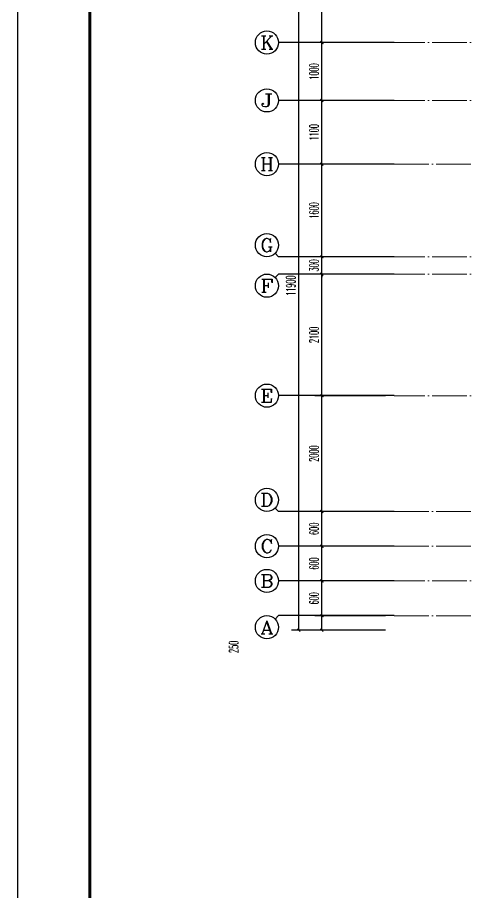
# Model space of a CAD drawing. Extents: x 27938 to 1042331, y -235042 to 1535213.
# Drawn here: x 673907 to 681665, y 130000 to 145115 of the extents above; entities that cross this region are included whole.
import ezdxf
from ezdxf.enums import TextEntityAlignment as Align

# ---------------------------------------------------------------- set-up
doc = ezdxf.new("R2010")
doc.units = 0
doc.header["$LTSCALE"] = 1000
doc.header["$MEASUREMENT"] = 0
doc.linetypes.add('DOTE', pattern=[2.42, 2, -0.2, 0.02, -0.2])
for name, color, linetype in [('3.5方案汇报，与郭总、侯月琴确定户型_t8$0$2020.03.04 -1安徽标准化洋房户型(UA）_t8_t8$0$看线', 154, 'Continuous'), ('AXIS', 3, 'Continuous'), ('AXIS_TEXT', 4, 'Continuous'), ('图框', 140, 'Continuous')]:
    doc.layers.add(name, color=color, linetype=linetype)
doc.layers.add('DOTE', color=19, linetype='DOTE', lineweight=9)
doc.styles.add('_TCH_AXIS', font='COMPLEX', dxfattribs={"bigfont": 'GBCBIG'})
doc.styles.add('_TCH_DIM_T3', font='SIMPLEX.shx', dxfattribs={"width": 0.494118, "bigfont": 'GBCBIG.shx'})
doc.styles.add('COMPLEX', font='COMPLEX')
doc.dimstyles.new('_TCH_ARCH&&50', dxfattribs={"dimtxt": 157.5, "dimasz": 50, "dimexe": 125, "dimexo": 150, "dimgap": 58.75, "dimtad": 1, "dimdec": 0, "dimzin": 0, "dimdsep": 46, "dimtxsty": '_TCH_DIM_T3', "dimblk": 'ARCHTICK', "dimcen": 0.09, "dimclrt": 7, "dimazin": 0, "dimtfac": 1, "dimtdec": 0, "dimtix": 1, "dimtmove": 2, "dimatfit": 3, "dimldrblk": 'ARCHTICK', "dimfxl": 1, "dimtolj": 1, "dimtzin": 0, "dimarcsym": 0})

# ---------------------------------------------------------------- blocks, each defined once
blk = doc.blocks.new('GFDGDGRDGRDG')
at = {"layer": 'DOTE', "linetype": 'DOTE', "ltscale": 0.3}
for p, q in [((626394, 372458), (573594, 372458)), ((626394, 371458), (573594, 371458)), ((573594, 370358), (626394, 370358)), ((626394, 368758), (573594, 368758)), ((626394, 368458), (573594, 368458)), ((626394, 366358), (573594, 366358)), ((573594, 364358), (626394, 364358)), ((573594, 363758), (626394, 363758)), ((626394, 363158), (573594, 363158)), ((573594, 362558), (626394, 362558))]:
    blk.add_line(p, q, dxfattribs=at)
blk = doc.blocks.new('A$C3EFC1732')
at = {"layer": '图框'}
blk.add_lwpolyline([(-10512, -59400), (126150, -59400), (126150, 0), (-10512, 0)], close=True, dxfattribs=at)
at = {"layer": '图框', "const_width": 100}
blk.add_lwpolyline([(-8012, -58400), (125150, -58400), (125150, -1000), (-8012, -1000)], close=True, dxfattribs=at)
blk = doc.blocks.new('_ArchTick')
at = {"color": 0, "linetype": 'ByBlock', "const_width": 0.4}
blk.add_lwpolyline([(-0.5, -0.5), (0.5, 0.5)], dxfattribs=at)
blk = doc.blocks.new('*D474')
at = {"layer": 'AXIS', "color": 0, "lineweight": -2}
for p, q in [((680267, 134782), (679042, 134782)), ((679167, 134532), (679167, 134782)), ((680267, 134532), (679042, 134532))]:
    blk.add_line(p, q, dxfattribs=at)
at = {"layer": 'Defpoints', "color": 0}
for p in [(679167, 134782), (680417, 134782), (680417, 134532)]:
    blk.add_point(p, dxfattribs=at)
at = {"layer": 'AXIS', "color": 0, "lineweight": -2, "xscale": 50, "yscale": 50, "zscale": 50}
for p, rotation in [((679167, 134782), 90), ((679167, 134532), 270)]:
    blk.add_blockref('_ArchTick', p, dxfattribs=dict(at, rotation=rotation))
at = {"layer": 'AXIS', "color": 7, "insert": (677642, 134243), "char_height": 157.5, "attachment_point": 5, "rotation": 90, "style": '_TCH_DIM_T3'}
blk.add_mtext('\\A1;250', dxfattribs=at)
blk = doc.blocks.new('*D475')
at = {"layer": 'AXIS', "color": 0, "lineweight": -2}
for p, q in [((680267, 135382), (679042, 135382)), ((679167, 134782), (679167, 135382)), ((680267, 134782), (679042, 134782))]:
    blk.add_line(p, q, dxfattribs=at)
at = {"layer": 'Defpoints', "color": 0}
for p in [(679167, 135382), (680417, 135382), (680417, 134782)]:
    blk.add_point(p, dxfattribs=at)
at = {"layer": 'AXIS', "color": 0, "lineweight": -2, "xscale": 50, "yscale": 50, "zscale": 50}
for p, rotation in [((679167, 135382), 90), ((679167, 134782), 270)]:
    blk.add_blockref('_ArchTick', p, dxfattribs=dict(at, rotation=rotation))
at = {"layer": 'AXIS', "color": 7, "insert": (679029, 135082), "char_height": 157.5, "attachment_point": 5, "rotation": 90, "style": '_TCH_DIM_T3'}
blk.add_mtext('\\A1;600', dxfattribs=at)
blk = doc.blocks.new('*D476')
at = {"layer": 'AXIS', "color": 0, "lineweight": -2}
for p, q in [((680267, 135982), (679042, 135982)), ((679167, 135382), (679167, 135982)), ((680267, 135382), (679042, 135382))]:
    blk.add_line(p, q, dxfattribs=at)
at = {"layer": 'Defpoints', "color": 0}
for p in [(679167, 135982), (680417, 135982), (680417, 135382)]:
    blk.add_point(p, dxfattribs=at)
at = {"layer": 'AXIS', "color": 0, "lineweight": -2, "xscale": 50, "yscale": 50, "zscale": 50}
for p, rotation in [((679167, 135982), 90), ((679167, 135382), 270)]:
    blk.add_blockref('_ArchTick', p, dxfattribs=dict(at, rotation=rotation))
at = {"layer": 'AXIS', "color": 7, "insert": (679029, 135682), "char_height": 157.5, "attachment_point": 5, "rotation": 90, "style": '_TCH_DIM_T3'}
blk.add_mtext('\\A1;600', dxfattribs=at)
blk = doc.blocks.new('*D477')
at = {"layer": 'AXIS', "color": 0, "lineweight": -2}
for p, q in [((680267, 136582), (679042, 136582)), ((679167, 135982), (679167, 136582)), ((680267, 135982), (679042, 135982))]:
    blk.add_line(p, q, dxfattribs=at)
at = {"layer": 'Defpoints', "color": 0}
for p in [(679167, 136582), (680417, 136582), (680417, 135982)]:
    blk.add_point(p, dxfattribs=at)
at = {"layer": 'AXIS', "color": 0, "lineweight": -2, "xscale": 50, "yscale": 50, "zscale": 50}
for p, rotation in [((679167, 136582), 90), ((679167, 135982), 270)]:
    blk.add_blockref('_ArchTick', p, dxfattribs=dict(at, rotation=rotation))
at = {"layer": 'AXIS', "color": 7, "insert": (679029, 136282), "char_height": 157.5, "attachment_point": 5, "rotation": 90, "style": '_TCH_DIM_T3'}
blk.add_mtext('\\A1;600', dxfattribs=at)
blk = doc.blocks.new('*D478')
at = {"layer": 'AXIS', "color": 0, "lineweight": -2}
for p, q in [((680267, 138582), (679042, 138582)), ((679167, 136582), (679167, 138582)), ((680267, 136582), (679042, 136582))]:
    blk.add_line(p, q, dxfattribs=at)
at = {"layer": 'Defpoints', "color": 0}
for p in [(679167, 138582), (680417, 138582), (680417, 136582)]:
    blk.add_point(p, dxfattribs=at)
at = {"layer": 'AXIS', "color": 0, "lineweight": -2, "xscale": 50, "yscale": 50, "zscale": 50}
for p, rotation in [((679167, 138582), 90), ((679167, 136582), 270)]:
    blk.add_blockref('_ArchTick', p, dxfattribs=dict(at, rotation=rotation))
at = {"layer": 'AXIS', "color": 7, "insert": (679029, 137582), "char_height": 157.5, "attachment_point": 5, "rotation": 90, "style": '_TCH_DIM_T3'}
blk.add_mtext('\\A1;2000', dxfattribs=at)
blk = doc.blocks.new('*D479')
at = {"layer": 'AXIS', "color": 0, "lineweight": -2}
for p, q in [((680267, 140682), (679042, 140682)), ((679167, 138582), (679167, 140682)), ((680267, 138582), (679042, 138582))]:
    blk.add_line(p, q, dxfattribs=at)
at = {"layer": 'Defpoints', "color": 0}
for p in [(679167, 140682), (680417, 140682), (680417, 138582)]:
    blk.add_point(p, dxfattribs=at)
at = {"layer": 'AXIS', "color": 0, "lineweight": -2, "xscale": 50, "yscale": 50, "zscale": 50}
for p, rotation in [((679167, 140682), 90), ((679167, 138582), 270)]:
    blk.add_blockref('_ArchTick', p, dxfattribs=dict(at, rotation=rotation))
at = {"layer": 'AXIS', "color": 7, "insert": (679029, 139632), "char_height": 157.5, "attachment_point": 5, "rotation": 90, "style": '_TCH_DIM_T3'}
blk.add_mtext('\\A1;2100', dxfattribs=at)
blk = doc.blocks.new('*D480')
at = {"layer": 'AXIS', "color": 0, "lineweight": -2}
for p, q in [((679167, 140982), (679167, 141032)), ((680267, 140982), (679042, 140982)), ((679167, 140682), (679167, 140982)), ((680267, 140682), (679042, 140682)), ((679167, 140682), (679167, 140632))]:
    blk.add_line(p, q, dxfattribs=at)
at = {"layer": 'Defpoints', "color": 0}
for p in [(679167, 140982), (680417, 140982), (680417, 140682)]:
    blk.add_point(p, dxfattribs=at)
at = {"layer": 'AXIS', "color": 0, "lineweight": -2, "xscale": 50, "yscale": 50, "zscale": 50}
for p, rotation in [((679167, 140982), 270), ((679167, 140682), 90)]:
    blk.add_blockref('_ArchTick', p, dxfattribs=dict(at, rotation=rotation))
at = {"layer": 'AXIS', "color": 7, "insert": (679029, 140832), "char_height": 157.5, "attachment_point": 5, "rotation": 90, "style": '_TCH_DIM_T3'}
blk.add_mtext('\\A1;300', dxfattribs=at)
blk = doc.blocks.new('*D481')
at = {"layer": 'AXIS', "color": 0, "lineweight": -2}
for p, q in [((680267, 142582), (679042, 142582)), ((679167, 140982), (679167, 142582)), ((680267, 140982), (679042, 140982))]:
    blk.add_line(p, q, dxfattribs=at)
at = {"layer": 'Defpoints', "color": 0}
for p in [(679167, 142582), (680417, 142582), (680417, 140982)]:
    blk.add_point(p, dxfattribs=at)
at = {"layer": 'AXIS', "color": 0, "lineweight": -2, "xscale": 50, "yscale": 50, "zscale": 50}
for p, rotation in [((679167, 142582), 90), ((679167, 140982), 270)]:
    blk.add_blockref('_ArchTick', p, dxfattribs=dict(at, rotation=rotation))
at = {"layer": 'AXIS', "color": 7, "insert": (679029, 141782), "char_height": 157.5, "attachment_point": 5, "rotation": 90, "style": '_TCH_DIM_T3'}
blk.add_mtext('\\A1;1600', dxfattribs=at)
blk = doc.blocks.new('*D482')
at = {"layer": 'AXIS', "color": 0, "lineweight": -2}
for p, q in [((680267, 143682), (679042, 143682)), ((679167, 142582), (679167, 143682)), ((680267, 142582), (679042, 142582))]:
    blk.add_line(p, q, dxfattribs=at)
at = {"layer": 'Defpoints', "color": 0}
for p in [(679167, 143682), (680417, 143682), (680417, 142582)]:
    blk.add_point(p, dxfattribs=at)
at = {"layer": 'AXIS', "color": 0, "lineweight": -2, "xscale": 50, "yscale": 50, "zscale": 50}
for p, rotation in [((679167, 143682), 90), ((679167, 142582), 270)]:
    blk.add_blockref('_ArchTick', p, dxfattribs=dict(at, rotation=rotation))
at = {"layer": 'AXIS', "color": 7, "insert": (679029, 143132), "char_height": 157.5, "attachment_point": 5, "rotation": 90, "style": '_TCH_DIM_T3'}
blk.add_mtext('\\A1;1100', dxfattribs=at)
blk = doc.blocks.new('*D483')
at = {"layer": 'AXIS', "color": 0, "lineweight": -2}
for p, q in [((680267, 144682), (679042, 144682)), ((679167, 143682), (679167, 144682)), ((680267, 143682), (679042, 143682))]:
    blk.add_line(p, q, dxfattribs=at)
at = {"layer": 'Defpoints', "color": 0}
for p in [(679167, 144682), (680417, 144682), (680417, 143682)]:
    blk.add_point(p, dxfattribs=at)
at = {"layer": 'AXIS', "color": 0, "lineweight": -2, "xscale": 50, "yscale": 50, "zscale": 50}
for p, rotation in [((679167, 144682), 90), ((679167, 143682), 270)]:
    blk.add_blockref('_ArchTick', p, dxfattribs=dict(at, rotation=rotation))
at = {"layer": 'AXIS', "color": 7, "insert": (679029, 144182), "char_height": 157.5, "attachment_point": 5, "rotation": 90, "style": '_TCH_DIM_T3'}
blk.add_mtext('\\A1;1000', dxfattribs=at)
blk = doc.blocks.new('*D484')
at = {"layer": 'AXIS', "color": 0, "lineweight": -2}
for p, q in [((680267, 146332), (679042, 146332)), ((679167, 144682), (679167, 146332)), ((680267, 144682), (679042, 144682))]:
    blk.add_line(p, q, dxfattribs=at)
at = {"layer": 'Defpoints', "color": 0}
for p in [(679167, 146332), (680417, 146332), (680417, 144682)]:
    blk.add_point(p, dxfattribs=at)
at = {"layer": 'AXIS', "color": 0, "lineweight": -2, "xscale": 50, "yscale": 50, "zscale": 50}
for p, rotation in [((679167, 146332), 90), ((679167, 144682), 270)]:
    blk.add_blockref('_ArchTick', p, dxfattribs=dict(at, rotation=rotation))
at = {"layer": 'AXIS', "color": 7, "insert": (679029, 145507), "char_height": 157.5, "attachment_point": 5, "rotation": 90, "style": '_TCH_DIM_T3'}
blk.add_mtext('\\A1;1650', dxfattribs=at)
blk = doc.blocks.new('*D486')
at = {"layer": 'AXIS', "color": 0, "lineweight": -2}
for p, q in [((680267, 146432), (678642, 146432)), ((678767, 134532), (678767, 146432)), ((680267, 134532), (678642, 134532))]:
    blk.add_line(p, q, dxfattribs=at)
at = {"layer": 'Defpoints', "color": 0}
for p in [(678767, 146432), (680417, 146432), (680417, 134532)]:
    blk.add_point(p, dxfattribs=at)
at = {"layer": 'AXIS', "color": 0, "lineweight": -2, "xscale": 50, "yscale": 50, "zscale": 50}
for p, rotation in [((678767, 146432), 90), ((678767, 134532), 270)]:
    blk.add_blockref('_ArchTick', p, dxfattribs=dict(at, rotation=rotation))
at = {"layer": 'AXIS', "color": 7, "insert": (678629, 140482), "char_height": 157.5, "attachment_point": 5, "rotation": 90, "style": '_TCH_DIM_T3'}
blk.add_mtext('\\A1;11900', dxfattribs=at)
blk = doc.blocks.new('_AXISO')
blk.add_circle((0, 0), 0.5)
at = {"layer": 'AXIS_TEXT', "style": 'COMPLEX', "width": 1.041667}
blk.add_attdef('A', text='', height=0.56, dxfattribs=at).set_placement((-0.25, -0.28), (0.25, -0.28), align=Align.FIT)

msp = doc.modelspace()

# ---------------------------------------------------------------- linework, layer by layer
at = {"layer": 'AXIS'}
for p, q in [((680416.6, 144682.3), (678416.6, 144682.3)), ((680416.6, 143682.3), (678416.6, 143682.3)), ((680416.6, 142582.3), (678416.6, 142582.3)), ((678358, 141040.9), (678416.6, 140982.3)), ((680416.6, 140982.3), (678416.6, 140982.3)), ((678358, 140623.8), (678416.6, 140682.3)), ((680416.6, 140682.3), (678416.6, 140682.3)), ((680416.6, 138582.3), (678416.6, 138582.3)), ((678358, 136640.9), (678416.6, 136582.3)), ((680416.6, 136582.3), (678416.6, 136582.3)), ((680416.6, 135982.3), (678416.6, 135982.3)), ((680416.6, 135382.3), (678416.6, 135382.3)), ((678358, 134723.8), (678416.6, 134782.3)), ((680416.6, 134782.3), (678416.6, 134782.3))]:
    msp.add_line(p, q, dxfattribs=at)

# ---------------------------------------------------------------- block references
at = {"xscale": 0.5, "yscale": 0.5, "zscale": 0.5}
msp.add_blockref('A$C3EFC1732', (679162.9, 153731.3), dxfattribs=at)
at = {"layer": '3.5方案汇报，与郭总、侯月琴确定户型_t8$0$2020.03.04 -1安徽标准化洋房户型(UA）_t8_t8$0$看线', "ltscale": 10}
msp.add_blockref('GFDGDGRDGRDG', (106822.9, -227776), dxfattribs=at)
at = {"layer": 'AXIS'}
ref = msp.add_blockref('_AXISO', (678216.6, 144682.3), dxfattribs=dict(at, xscale=400, yscale=400, zscale=400))
ref.add_attrib('A', 'K', dxfattribs={"layer": 'AXIS_TEXT', "height": 226.3, "style": '_TCH_AXIS', "width": 1.105263}).set_placement((678103.4, 144569.2), (678329.7, 144569.2), align=Align.FIT)
ref = msp.add_blockref('_AXISO', (678216.6, 143682.3), dxfattribs=dict(at, xscale=400, yscale=400, zscale=400))
ref.add_attrib('A', 'J', dxfattribs={"layer": 'AXIS_TEXT', "height": 226.3, "style": '_TCH_AXIS', "width": 1.909091}).set_placement((678103.4, 143569.2), (678329.7, 143569.2), align=Align.FIT)
ref = msp.add_blockref('_AXISO', (678216.6, 142582.3), dxfattribs=dict(at, xscale=400, yscale=400, zscale=400))
ref.add_attrib('A', 'H', dxfattribs={"layer": 'AXIS_TEXT', "height": 226.3, "style": '_TCH_AXIS', "width": 1.05}).set_placement((678103.4, 142469.2), (678329.7, 142469.2), align=Align.FIT)
ref = msp.add_blockref('_AXISO', (678216.6, 141182.3), dxfattribs=dict(at, xscale=400, yscale=400, zscale=400))
ref.add_attrib('A', 'G', dxfattribs={"layer": 'AXIS_TEXT', "height": 226.3, "style": '_TCH_AXIS', "width": 1.166667}).set_placement((678103.4, 141069.2), (678329.7, 141069.2), align=Align.FIT)
ref = msp.add_blockref('_AXISO', (678216.6, 140482.3), dxfattribs=dict(at, xscale=400, yscale=400, zscale=400))
ref.add_attrib('A', 'F', dxfattribs={"layer": 'AXIS_TEXT', "height": 226.3, "style": '_TCH_AXIS', "width": 1.3125}).set_placement((678103.4, 140369.2), (678329.7, 140369.2), align=Align.FIT)
ref = msp.add_blockref('_AXISO', (678216.6, 138582.3), dxfattribs=dict(at, xscale=400, yscale=400, zscale=400))
ref.add_attrib('A', 'E', dxfattribs={"layer": 'AXIS_TEXT', "height": 226.3, "style": '_TCH_AXIS', "width": 1.3125}).set_placement((678103.4, 138469.2), (678329.7, 138469.2), align=Align.FIT)
ref = msp.add_blockref('_AXISO', (678216.6, 136782.3), dxfattribs=dict(at, xscale=400, yscale=400, zscale=400))
ref.add_attrib('A', 'D', dxfattribs={"layer": 'AXIS_TEXT', "height": 226.3, "style": '_TCH_AXIS', "width": 1.235294}).set_placement((678103.4, 136669.2), (678329.7, 136669.2), align=Align.FIT)
ref = msp.add_blockref('_AXISO', (678216.6, 135982.3), dxfattribs=dict(at, xscale=400, yscale=400, zscale=400))
ref.add_attrib('A', 'C', dxfattribs={"layer": 'AXIS_TEXT', "height": 226.3, "style": '_TCH_AXIS', "width": 1.4}).set_placement((678103.4, 135869.2), (678329.7, 135869.2), align=Align.FIT)
ref = msp.add_blockref('_AXISO', (678216.6, 135382.3), dxfattribs=dict(at, xscale=400, yscale=400, zscale=400))
ref.add_attrib('A', 'B', dxfattribs={"layer": 'AXIS_TEXT', "height": 226.3, "style": '_TCH_AXIS', "width": 1.235294}).set_placement((678103.4, 135269.2), (678329.7, 135269.2), align=Align.FIT)
ref = msp.add_blockref('_AXISO', (678216.6, 134582.3), dxfattribs=dict(at, xscale=400, yscale=400, zscale=400))
ref.add_attrib('A', 'A', dxfattribs={"layer": 'AXIS_TEXT', "height": 226.3, "style": '_TCH_AXIS', "width": 1.166667}).set_placement((678103.4, 134469.2), (678329.7, 134469.2), align=Align.FIT)

# ---------------------------------------------------------------- dimensions: what is measured, and where the dimension line sits
for p1, p2, distance, picture, middle in [((680416.6, 134532.3), (680416.6, 146432.3), 1650, '*D486', (678629.1, 140482.3)), ((680416.6, 144682.3), (680416.6, 146332.3), 1250, '*D484', (679029.1, 145507.3)), ((680416.6, 143682.3), (680416.6, 144682.3), 1250, '*D483', (679029.1, 144182.3)), ((680416.6, 142582.3), (680416.6, 143682.3), 1250, '*D482', (679029.1, 143132.3)), ((680416.6, 140982.3), (680416.6, 142582.3), 1250, '*D481', (679029.1, 141782.3)), ((680416.6, 140682.3), (680416.6, 140982.3), 1250, '*D480', (679029.1, 140832.3)), ((680416.6, 138582.3), (680416.6, 140682.3), 1250, '*D479', (679029.1, 139632.3)), ((680416.6, 136582.3), (680416.6, 138582.3), 1250, '*D478', (679029.1, 137582.3)), ((680416.6, 135982.3), (680416.6, 136582.3), 1250, '*D477', (679029.1, 136282.3)), ((680416.6, 135382.3), (680416.6, 135982.3), 1250, '*D476', (679029.1, 135682.3)), ((680416.6, 134782.3), (680416.6, 135382.3), 1250, '*D475', (679029.1, 135082.3))]:
    dim = msp.add_aligned_dim(p1=p1, p2=p2, distance=distance, dimstyle='_TCH_ARCH&&50', dxfattribs=at)
    dim.commit()
    dim.dimension.update_dxf_attribs({"geometry": picture, "text_midpoint": middle})
dim = msp.add_linear_dim(base=(679166.6, 134782.3), p1=(680416.6, 134532.3), p2=(680416.6, 134782.3), angle=90, dimstyle='_TCH_ARCH&&50', dxfattribs=at)
dim.commit()
dim.dimension.update_dxf_attribs({"geometry": '*D474', "text_midpoint": (677641.6, 134243.3), "dimtype": 129})

doc.saveas('drawing.dxf')
